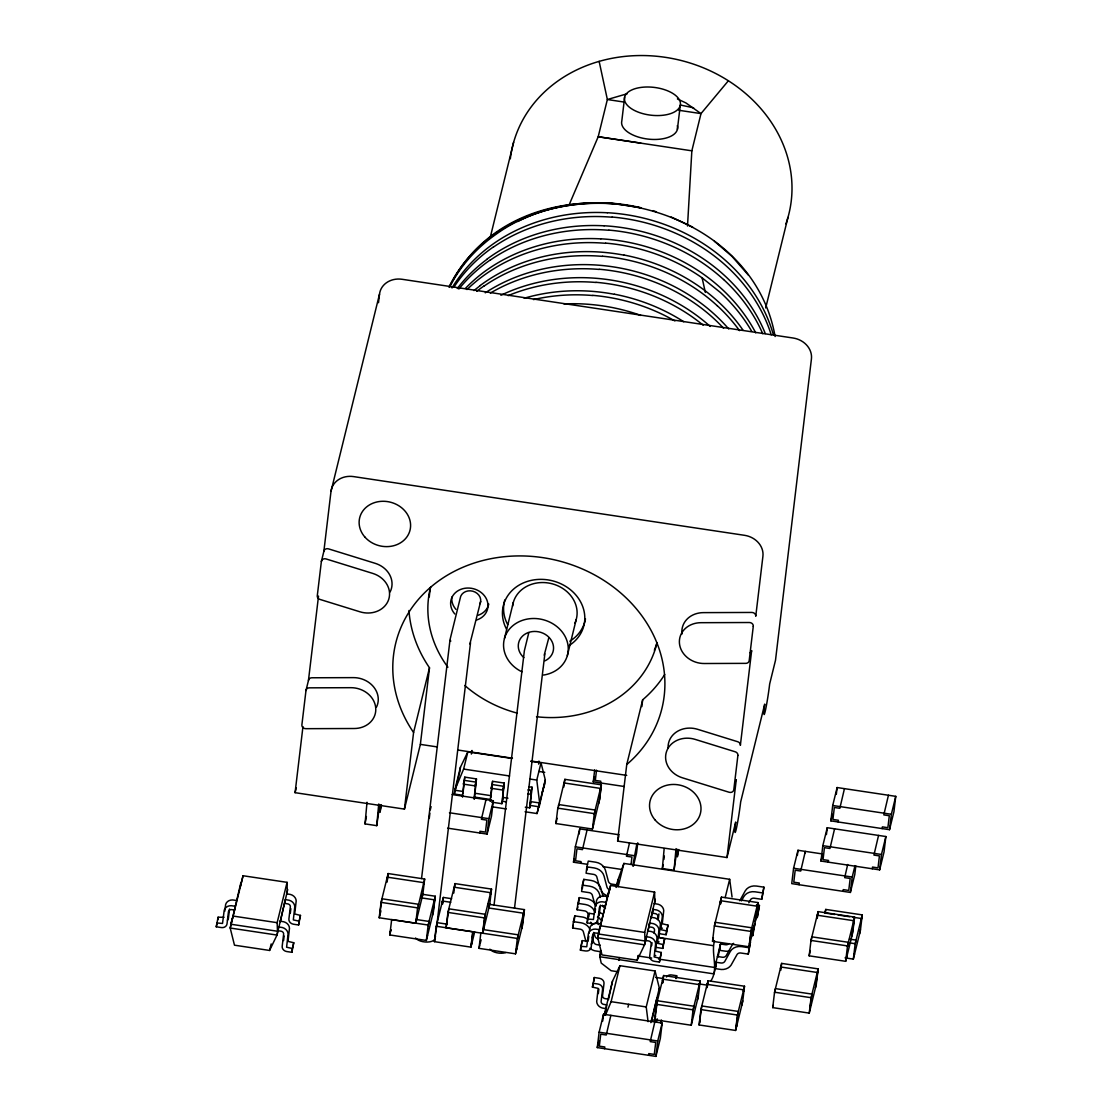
<?xml version="1.0" encoding="UTF-8"?>
<svg xmlns="http://www.w3.org/2000/svg" width="1112" height="1112" viewBox="0 0 1112 1112"><rect width="100%" height="100%" fill="white"/><g stroke="black" fill="none" stroke-linecap="round" stroke-linejoin="round"><path stroke-width="1.5" d="M474.046 798.93L475.797 783.348L475.144 785.892L463.44 784.127L464.747 777.121L476.478 778.928L474.337 798.986M490.142 801.349L491.865 785.725L491.24 788.311L502.944 790.062L503.597 787.518L501.901 803.698L503.055 797.471L507.962 798.207M687.508 226L691.845 150.815L701.005 113.591L728.374 80.773M462.356 796.734L464.079 781.555L463.44 784.127M379.748 804.546L376.732 825.66L365.028 823.895L367.016 802.252M376.732 825.66L378.733 804.004M677.055 849.193L674.039 870.307L662.335 868.555L664.17 848.567M674.039 870.307L676.026 848.651M464.663 779.178L464.774 777.177M492.463 783.348L492.546 781.305L504.25 783.057L502.568 799.292L503.055 797.471M463.148 791.869L463.162 793.148M490.948 796.039L490.948 797.318M216.701 922.96L222.525 923.433L224.221 910.241A7.423 6.422 13.8 0 1 231.185 905.696L235.077 906.224L234.618 910.061L231.685 909.616A2.961 2.571 13.8 0 0 228.46 911.729L227.015 923.863A5.185 4.49 13.8 0 1 221.357 927.561L216.242 926.796L218.105 917.205L224.054 917.317M217.813 919.763L218.105 917.205M224.777 911.256L225.639 904.501A7.423 6.422 13.8 0 1 232.603 899.942L236.495 900.47M229.517 909.018L228.433 918.109A5.185 4.49 13.8 0 1 227.474 920.236M240.456 886.333L243.055 875.742L287.077 882.344L287.271 893.367M305.981 690.524L301.88 724.899A3.697 3.211 13.8 0 0 305.8 728.68L354.255 728.513A23.352 20.224 13.8 0 0 375.731 708.01A23.352 20.224 13.8 0 0 350.975 687.689L309.386 687.841A3.697 3.211 13.8 0 0 305.981 690.524L308.455 680.461L318.518 596.074M321.382 561.435L317.281 595.81A3.697 3.211 13.8 0 0 319.922 599.41L360.024 611.822A23.352 20.224 13.8 0 0 388.672 599.521A23.352 20.224 13.8 0 0 372.742 573.403L326.038 558.933A3.697 3.211 13.8 0 0 321.382 561.435L323.856 551.371L331.001 491.393L379.526 294.082A20.739 17.959 13.8 0 1 402.141 279.293L793.078 338.006A20.739 17.959 13.8 0 1 811.426 358.954L775.509 660.236L769.671 683.963A20.739 1.098 -81.5 0 1 765.07 711.902A20.739 1.098 -81.5 0 1 764.722 704.091L740.675 801.891A20.753 1.098 -81.5 0 1 736.061 829.83A20.753 1.098 -81.5 0 1 735.713 822.018L726.984 857.547L617.619 841.117L626.751 764.528A137.04 118.706 13.8 0 0 630.935 602.718A137.04 118.706 13.8 0 0 447.441 575.154A137.04 118.706 13.8 0 0 413.581 732.502L404.448 809.105L295.083 792.675L302.95 726.678M240.915 882.497L230.198 928.033L234.479 945.186L269.59 950.454L277.013 935.067L278.528 926.921L282.406 927.547A7.423 6.422 13.8 0 1 288.064 933.997L286.604 947.216L292.345 948.494L293.763 942.74L287.994 941.391L289.481 928.242A7.423 6.422 13.8 0 0 283.824 921.792L279.946 921.167M280.307 921.681L285.256 899.594L289.134 900.233A7.423 6.422 13.8 0 1 294.777 906.683L293.318 919.902L299.058 921.167L300.476 915.412L294.708 913.981L296.195 900.928A7.423 6.422 13.8 0 0 290.538 894.479L286.674 893.839M283.588 940.557L284.13 936.012M290.315 913.23L290.857 908.685M278.083 930.758L281.002 931.189A2.961 2.571 13.8 0 1 283.63 934.177L282.184 946.312A5.185 4.49 13.8 0 0 286.771 951.552L291.886 952.317L292.345 948.494M293.763 942.74L291.886 952.317M284.797 903.431L287.716 903.861A2.961 2.571 13.8 0 1 290.343 906.864L288.898 918.985A5.185 4.49 13.8 0 0 293.485 924.225L298.614 924.989L299.058 921.167M300.476 915.412L298.614 924.989M378.497 302.7L379.526 294.082M366.404 816.514L365.028 823.895M380.86 805.352L380.04 812.219L381.472 804.879M379.22 917.775L381.055 902.374L388.13 873.559L424.659 879.036L422.824 894.437L415.735 923.252L379.22 917.775L379.804 915.371M379.637 915.162L381.93 898.774L418.459 904.264L418.251 905.974M380.304 912.466L380.095 914.175L380.916 910.839M387.045 878.869L387.254 877.159L423.769 882.65L423.561 884.36M387.101 881.302L387.504 877.882M387.115 882.108L388.13 873.559M435.265 896.23L433.43 911.618L426.341 940.446L389.825 934.956L391.66 919.554L428.176 925.045L435.265 896.23L421.976 894.229M404.448 809.105L420.364 744.387L429.496 667.798A137.04 118.706 13.8 0 1 408.952 610.516M415.735 923.252L417.57 907.865L381.055 902.374M416.625 919.652L416.819 917.942L416.152 920.639M421.545 878.549L450.04 639.608L460.187 598.325A10.369 8.979 13.8 0 1 472.822 591.209A10.369 8.979 13.8 0 1 480.05 603.663M429.26 818.432L429.871 813.303M421.935 898.037L422.796 893.631M426.341 940.446L428.176 925.045M427.23 936.832L427.425 935.122L426.758 937.833M432.54 915.218L434.834 898.843L434.166 901.54L434.375 899.83L421.1 897.829M474.685 931.898L470.932 947.132L434.417 941.655L436.252 926.254L443.34 897.44L451.639 898.691M436.696 926.31L470.529 642.68M462.634 795.302L454.322 794.051L454.78 790.229L460.437 767.211L467.86 751.823L512.09 758.467M442.507 903.472L442.91 900.053L442.242 902.749L442.451 901.04L450.749 902.291M442.52 904.278L443.34 897.44M460.132 769.768L460.437 767.211M446.107 927.811L447.941 912.424L455.03 883.609L491.546 889.086L489.711 904.487L482.622 933.302L446.107 927.811L448.831 908.824L485.346 914.3L483.053 930.688L483.72 927.992L483.512 929.702M463.329 790.354L464.232 782.765M453.932 888.919L454.141 887.209L490.656 892.686L490.462 894.395L491.129 891.699M453.793 893.061L454.196 889.642M454.627 887.028L455.03 883.609M471.307 754.005L471.669 750.975M471.641 753.491L472.002 750.461M475.144 785.892L476.45 778.886M479.758 832.985L479.953 831.276L485.457 832.096L486.875 820.128L481.385 819.294L486 799.639M470.932 947.132L472.767 931.745L436.252 926.254M472.781 932.551L471.363 944.533L472.03 941.822L471.822 943.532M491.24 788.311L492.574 781.347M491.129 794.524L492.032 786.948M447.622 828.162L487.084 834.083L488.919 818.682L493.339 800.737L452.167 794.552M493.339 800.737L491.49 816.138L487.084 834.083M524.447 909.616L522.612 925.017L515.523 953.832L479.008 948.355L480.843 932.954L517.372 938.445L524.447 909.616L487.932 904.139M482.622 933.302L484.457 917.9L491.546 889.086M502.944 790.062L504.25 783.057M494.034 905.182L524.364 650.77L528.825 632.603M514.508 908.254L544.852 653.842M527.811 793.801L530.744 794.246C534.538 771.061 528.673 813.372 530.855 801.655L539.64 802.961L537.026 813.553L525.072 811.76M525.309 807.215L529.757 807.812L530.855 801.655M515.523 953.832L517.372 938.445M516.413 950.232L516.621 948.522L515.954 951.219M538.611 764.111L538.972 761.081M521.736 928.617L524.03 912.229L523.363 914.94L523.571 913.23L488.71 907.99L489.697 903.681M624.652 97.105L621.803 121.013A28.147 13.983 6.8 0 0 649.894 139.278A28.147 13.983 6.8 0 0 677.319 125.684M530.396 805.477L539.181 806.798L545.297 779.957L541.016 762.804L530.813 761.275M563.784 784.641L563.979 782.931L600.494 788.422L600.299 790.132L600.966 787.435L599.535 799.403L592.46 829.038L555.944 823.547L557.779 808.146L594.294 813.636L601.383 784.822L564.868 779.331L557.793 808.966M558.46 806.256L558.669 804.546L595.184 810.036L594.322 814.443M563.826 787.074L564.868 779.331M587.595 864.33L573.5 862.217L575.335 846.816L579.755 828.871L619.217 834.792M579.143 834L579.755 828.871M585.968 941.503L583.3 931.578A3.906 3.378 13.8 0 0 580.45 929.215L572.624 928.02L573.389 921.639L574.793 915.885L582.229 916.997A11.315 9.799 13.8 0 1 587.553 919.068M580.839 863.315L581.034 861.605L575.543 860.771L576.961 848.803L582.466 849.624L587.08 829.969M574.042 922.265L574.793 915.885M588.79 916.955L587.789 913.313A3.906 3.378 13.8 0 0 584.94 910.95L577.114 909.755L577.879 903.375L579.282 897.62L586.719 898.732A11.315 9.799 13.8 0 1 596.157 905.807M578.532 904L579.282 897.62M624.277 786.504L593.266 781.847L594.698 769.879M603.065 896.411L600.966 888.544A11.315 9.799 13.8 0 0 591.209 880.468L583.786 879.356L582.368 885.11L581.604 891.49L589.429 892.686A3.906 3.378 13.8 0 1 592.293 895.049L594.962 904.973M596.532 770.157L595.309 780.415L600.8 781.236L600.591 782.945M583.786 879.356L582.313 888.613M616.715 884.86L611.795 884.109A3.934 3.405 13.8 0 1 608.389 881.288L605.456 870.279A11.315 9.799 13.8 0 0 595.698 862.203L588.276 861.091L586.858 866.846L586.093 873.226L593.919 874.435A3.906 3.378 13.8 0 1 596.783 876.798L599.451 886.709M592.46 829.038L594.294 813.636M593.349 825.424L593.558 823.714M677.403 129.353L680.252 105.459A28.147 13.983 6.8 0 0 641.457 87.361A28.147 13.983 6.8 0 0 635.647 111.033A28.147 13.983 6.8 0 0 680.252 105.459M646.364 937.458L644.557 944.811L637.134 960.212L602.009 954.93L597.742 937.777L598.798 933.468L595.879 933.024A2.961 2.571 13.8 0 0 592.64 935.136L591.195 947.271A5.185 4.49 13.8 0 1 585.537 950.968L580.422 950.204L580.881 946.368L582.299 940.613L587.692 941.364M582.299 940.613L580.422 950.204M598.659 803.809L598.868 802.099M599.549 800.209L601.383 784.822M605.512 906.141L602.593 905.696A2.961 2.571 13.8 0 0 599.368 907.809L597.908 919.944A5.185 4.49 13.8 0 1 592.265 923.641L587.136 922.877L587.595 919.04L589.012 913.286L594.322 914.064M589.012 913.286L587.136 922.877M588.234 940.724L588.776 936.179M589.138 933.149L589.819 927.908A7.423 6.422 13.8 0 1 596.783 923.349L600.675 923.877M595.142 911.896L595.504 908.865M595.865 905.821L596.546 900.581A7.423 6.422 13.8 0 1 603.496 896.022L607.388 896.564M593.697 932.426L592.613 941.516A5.185 4.49 13.8 0 1 592.015 943.171M600.41 905.098L599.326 914.189A5.185 4.49 13.8 0 1 597.45 917.122M592.877 983.272L597.992 984.037A5.185 4.49 13.8 0 1 602.579 989.277L601.133 1001.412A2.961 2.571 13.8 0 0 603.76 1004.4L606.693 1004.845L606.235 1008.667L602.356 1008.042A7.423 6.422 13.8 0 1 596.699 1001.592L598.159 988.373L592.418 987.108L594.294 977.517L599.41 978.296A5.185 4.49 13.8 0 1 603.997 983.522L602.551 995.657A2.961 2.571 13.8 0 0 605.178 998.645L608.097 999.09M598.951 932.19L599.257 929.632L595.365 929.104A7.423 6.422 13.8 0 0 588.401 933.649L586.747 946.771L580.881 946.368M593.836 981.354L594.294 977.517M605.665 904.862L605.97 902.318L602.092 901.776A7.423 6.422 13.8 0 0 595.128 906.336L593.433 919.513L587.595 919.04M600.605 950.357L599.841 956.751L601.217 963.089L611.113 970.72L617.966 971.749M608 896.077L610.599 885.486L654.607 892.088L654.815 903.111M598.325 993.6L598.868 989.054M597.283 1047.587L599.118 1032.2L603.524 1014.255L662.168 1023.054L660.333 1038.455L655.913 1056.4L597.283 1047.587L598.881 1041.068M617.174 886.278L617.938 879.898L623.888 863.426L729.667 879.3L732.057 897.036M602.718 1021.094L603.524 1014.255M641.86 706.62L642.667 699.809A137.04 118.706 13.8 0 0 664.74 674.47M604.608 1048.699L604.817 1046.99L599.312 1046.156L600.744 1034.188L606.235 1035.008L610.863 1015.353M658.888 991.973L659.346 988.137L655.065 970.984L619.954 965.716L612.517 981.118L608.445 999.646M631.13 863.899L631.936 857.06L626.445 856.226L629.462 843.104M632.756 865.887L636.787 844.203M637.774 842.813L636.55 853.071L633.34 866.123M651.674 945.756L652.035 942.726M654.162 933.302L654.523 930.271A2.961 2.571 13.8 0 0 651.91 927.269L648.977 926.838L649.436 923.002L653.314 923.641A7.423 6.422 13.8 0 1 658.957 930.091L657.498 943.31L663.238 944.574L664.656 938.82L658.888 937.388L660.375 924.336A7.423 6.422 13.8 0 0 654.732 917.886L650.854 917.247M663.92 859.451L664.323 856.018M657.526 919.638L657.887 916.608A2.961 2.571 13.8 0 0 655.26 913.619L652.341 913.174L652.8 909.338L656.678 909.977A7.423 6.422 13.8 0 1 662.321 916.427L660.862 929.646L666.602 930.911L668.02 925.156L662.252 923.724L663.739 910.672A7.423 6.422 13.8 0 0 658.082 904.223L654.203 903.597M658.401 918.429L658.943 913.883M659.889 958.238L654.148 956.973L655.607 943.74A7.423 6.422 13.8 0 0 649.95 937.291L646.072 936.665L645.613 940.502L648.546 940.933A2.961 2.571 13.8 0 1 651.159 943.935L649.714 956.056A5.185 4.49 13.8 0 0 654.315 961.296L659.43 962.061L661.306 952.484L655.538 951.135L657.011 938A7.423 6.422 13.8 0 0 651.368 931.55L647.49 930.911M648.588 1055.302L648.782 1053.592L654.287 1054.412L655.719 1042.444L650.214 1041.61L654.829 1021.956M661.306 952.484L659.43 962.061M656.872 998.215L651.924 1020.288M655.746 946.993A5.185 4.49 13.8 0 0 657.665 947.632L662.794 948.397L663.238 944.574M654.704 1019.746L656.539 1004.358L663.628 975.53L700.157 981.02L698.308 996.421L691.233 1025.236L654.704 1019.746L655.593 1016.146M655.135 1017.132L657.428 1000.758L693.944 1006.235L693.082 1010.655M664.656 938.82L662.794 948.397M659.11 933.329A5.185 4.49 13.8 0 0 661.028 933.969L666.144 934.733L666.602 930.911M656.483 1022.345L656.844 1019.315M668.02 925.156L666.144 934.733M678.153 849.999L677.333 856.865L678.779 849.526M662.599 983.286L663.211 978.143L662.543 980.853L662.752 979.144L699.267 984.62L699.059 986.33L699.726 983.633M662.822 982.382L663.628 975.53M655.913 1056.4L657.748 1040.999L662.168 1023.054M660.862 1023.123L661.223 1020.093M676.36 978.282L676.652 975.724L671.537 974.96A5.185 4.49 13.8 0 0 666.477 977.003M691.233 1025.236L693.068 1009.835L700.157 981.02M692.109 1021.636L692.317 1019.926L691.65 1022.623M697.433 1000.022L698.294 995.601M699.087 1024.958L700.921 1009.571L708.01 980.742L744.526 986.233L742.691 1001.634L735.602 1030.449L699.087 1024.958L699.976 1021.358M699.517 1022.345L701.811 1005.957L738.326 1011.447L736.033 1027.835L736.7 1025.139L736.491 1026.849M707.176 986.775L707.579 983.356L706.926 986.066L707.121 984.356L743.65 989.833L743.442 991.543L744.109 988.846M712.528 941.322L714.363 925.921L721.452 897.106L757.981 902.583L756.132 917.984L749.057 946.798L712.528 941.322L713.417 937.708M707.19 987.595L708.01 980.742M715.044 924.03L715.252 922.321L751.768 927.797L749.474 944.185L750.141 941.489L749.933 943.198M720.618 903.139L721.035 899.719L720.367 902.416L720.576 900.706L757.091 906.197L756.883 907.906L757.55 905.196L755.256 921.584M720.645 903.945L721.452 897.106M726.984 857.547L736.269 779.693A3.697 3.211 13.8 0 1 736.005 780.582M715.183 968.927L715.947 962.533M735.602 1030.449L737.437 1015.047L744.526 986.233M741.815 1005.234L742.677 1000.814M749.057 946.798L750.892 931.411L757.981 902.583M748.265 954.096L750.447 941.961L748.265 954.096L740.439 952.956A3.906 3.378 13.8 0 0 737.117 954.388L731.001 965.285A11.356 9.827 13.8 0 1 721.341 969.497L715.252 968.635L716.017 962.255L720.937 962.992A3.934 3.405 13.8 0 0 724.885 961.268L730.292 951.497A11.315 9.799 13.8 0 1 741.593 946.604L749.029 947.716M759.427 905.432L757.244 917.567L759.427 905.432L756.452 904.987M748.779 902.805L750.6 899.594A3.906 3.378 13.8 0 1 753.908 898.162L761.734 899.302L763.916 887.167L756.48 886.056A11.315 9.799 13.8 0 0 745.179 890.962L739.772 900.72M763.916 887.167L761.734 899.302M772.715 1007.611L774.55 992.21L781.639 963.395L818.154 968.886L816.319 984.273L809.244 1013.101L772.715 1007.611L773.313 1005.206M780.819 970.234L781.639 963.395M822.241 853.919L797.985 850.277L793.579 868.236L791.744 883.623L850.374 892.436L854.794 874.491L855.809 865.928M797.373 855.42L797.985 850.277M799.069 884.721L799.278 883.011L793.773 882.191L795.205 870.209L800.709 871.043L805.324 851.389L805.116 853.099M809.161 955.833L810.995 940.432L818.084 911.618L854.6 917.094L852.765 932.495L845.676 961.31L809.161 955.833L810.245 950.51M820.99 861.063L822.824 845.662L827.245 827.717L885.875 836.53L884.04 851.917L879.634 869.876L820.99 861.063L822.199 856.17M826.424 834.57L827.245 827.717M817.264 918.456L818.084 911.618M830.872 820.878L832.707 805.491L837.127 787.546L895.758 796.345L893.923 811.746L889.517 829.691L830.872 820.878L832.485 814.359M809.244 1013.101L811.079 997.7L818.154 968.886M810.12 1009.487L810.328 1007.778L809.661 1010.488L811.955 994.1L775.439 988.61L774.577 993.03M836.307 794.385L837.127 787.546M828.329 862.161L828.523 860.452L823.033 859.632L824.451 847.65L829.955 848.484L834.57 828.815M815.443 987.887L817.737 971.499L817.07 974.195L817.278 972.486L780.749 966.995L780.554 968.705L781.222 966.008M825.34 912.841L825.743 909.421L862.259 914.898L860.424 930.299L853.335 959.114L845.037 957.863M838.198 821.99L838.406 820.281L832.916 819.447L834.334 807.479L839.838 808.299L844.453 788.644M843.049 891.337L843.257 889.614L848.748 890.448L850.18 878.466L844.675 877.646L847.692 864.51M850.374 892.436L852.209 877.034L855.017 865.609M845.676 961.31L847.511 945.923L854.6 917.094M846.566 957.71L846.76 956L846.107 958.697M851.875 936.096L854.169 919.707L853.502 922.418L853.71 920.694L817.195 915.218L816.986 916.927L817.654 914.231M853.335 959.114L855.17 943.713L862.259 914.898M854.224 955.514L854.433 953.804L853.766 956.501M859.548 933.899L860.41 929.493M872.294 868.764L872.503 867.054L878.007 867.888L879.425 855.906L873.935 855.086L878.549 835.432M882.177 828.593L882.386 826.883L887.876 827.703L889.308 815.735L883.818 814.901L888.432 795.247M879.634 869.876L881.468 854.475L885.875 836.53M889.517 829.691L891.351 814.29L895.758 796.345M216.242 926.796L217.299 922.473M243.055 875.742L230.198 928.033L277.013 935.067L287.73 889.53M295.083 792.675L296.265 787.838M269.59 950.454L271.189 943.921M277.152 922.682L233.131 916.066L230.657 924.211L277.472 931.231L277.152 922.682L287.077 882.344M490.142 237.801L513.619 142.294M413.581 732.502L429.496 667.798M390.242 932.342L390.91 929.646L389.825 934.956M480.676 601.411L469.876 644.001M430.288 809.883L431.081 806.617M417.584 908.671L424.659 879.036M454.322 794.051L459.979 771.047M463.092 791.466L454.78 790.229L463.621 769.073L467.86 751.823M428.19 925.851L429.065 921.445L415.777 919.443M462.731 796.887L463.092 795.372M504.487 638.371L513.327 602.412M436.933 924.364L434.834 939.042L435.501 936.346M434.417 941.655L435.306 938.055M490.517 801.057L490.892 799.542L474.268 797.054M548.828 637.746L544.199 655.163M479.008 948.355L479.897 944.741M480.301 943.087L481.121 939.765M530.744 794.246L531.369 791.661L529.701 807.868M567.342 655.593L576.183 619.648M539.64 802.961L536.776 780.068L541.016 762.804M537.026 813.553L545.297 779.957M517.386 939.251L518.248 934.831L483.386 929.604M556.375 820.934L557.029 818.237M555.944 823.547L556.528 821.142M573.5 862.217L574.306 858.951M593.266 781.847L594.475 776.954M572.624 928.02L573.333 925.142M577.114 909.755L577.823 906.878M586.802 870.348L587.511 867.471M626.751 764.528L642.667 699.809M617.619 841.117L618.842 836.141M608.445 892.241L597.742 937.777L644.557 944.811L655.274 899.274M654.607 892.088L644.696 932.426L645.016 940.988L598.2 933.955L610.599 885.486M616.076 887.446L617.938 879.898M592.418 987.108L593.127 984.231M618.175 886.653L623.888 863.426M765.695 307.941L787.949 217.465M604.08 1015.464L612.517 981.118M604.678 1014.992L606.235 1008.667M618.87 960.448L619.565 957.571M605.428 1015.27L611.113 1001.676L619.954 965.716M637.134 960.212L638.33 955.305M627.96 1007.18L628.669 1004.303M662.335 868.555L663.294 864.594M647.851 931.383L649.686 923.961M651.201 917.817L652.8 911.284M648.06 1021.664L646.225 1006.944L655.065 970.984M650.854 1022.651L659.346 988.137M675.957 978.602L676.652 975.724M710.749 981.076C719.116 968.83 710.624 953.818 714.571 940.696M725.177 897.565L729.667 879.3M715.892 966.05L713.96 973.89L599.841 956.751L601.064 951.789L594.99 950.829A11.356 9.827 13.8 0 1 589.86 948.272M718.143 956.918L720.437 944.269L714.724 967.496L658.512 959.058M811.009 941.238L811.871 936.832L848.4 942.309L847.525 946.729M825.743 909.421L824.854 913.021L834.82 914.509M855.197 944.533L856.059 940.113L849.429 939.126M861.842 917.511L861.174 920.222L861.383 918.498L853.071 917.261M542.35 791.925L544.838 783.793M568.955 205.261L598.2 136.748L607.36 99.524L599.146 61.368M449.262 287.355C515.537 150.676 749.21 189.387 775.106 336.533M449.109 286.771C483.15 217.841 569.413 190.43 641.137 207.833L612.754 203.371C571.999 201.05 529.743 209.959 496.272 234.132A173.458 152.288 13 0 0 449.665 286.938M741.44 900.901L743.761 896.717A11.315 9.799 13.8 0 1 755.062 891.81L762.498 892.922M517.705 221.524C547.716 206.165 581.451 201.522 614.825 203.871M627.321 93.714L607.36 99.524L624.388 102.109M640.832 143.114L598.2 136.748L691.845 150.815M678.862 110.283L700.991 113.605L685.882 102.916L677.416 98.954M832.707 805.491L891.351 814.29M420.364 744.387L437.405 746.944M457.88 750.03L512.451 758.217M531.202 761.039L626.709 775.384M538.889 771.436L544.741 772.312M463.621 769.073L509.546 775.981M529.965 779.039L536.776 780.068M528.7 786.726L532.05 787.226M463.885 780.304L475.602 782.056M491.685 784.474L503.388 786.24M527.852 789.909L531.188 790.41M474.727 793.217L491.351 795.719M822.824 845.662L881.468 854.475M502.596 801.307L505.821 801.794M491.657 802.155L501.901 803.698M492.588 806.881L506.266 808.938M449.457 812.761L488.919 818.682M793.579 868.236L852.209 877.034M575.335 846.816L633.979 855.628M602.815 866.609L621.427 869.403M586.858 866.846L594.294 867.958A11.315 9.799 13.8 0 1 604.052 876.034L606.971 887.042A3.934 3.405 13.8 0 0 609.974 889.795M838.142 915.009L849.763 916.761M582.368 885.11L589.805 886.222A11.315 9.799 13.8 0 1 599.563 894.284L600.397 897.44M848.539 942.726L855.17 943.713M577.879 903.375L585.301 904.487A11.315 9.799 13.8 0 1 595.059 912.549M714.363 925.921L750.892 931.411M810.995 940.432L847.511 945.923M573.389 921.639L580.812 922.751A11.315 9.799 13.8 0 1 589.805 928.867M600.675 925.809L644.696 932.426M658.749 937.472L713.348 945.673M447.941 912.424L484.457 917.9M717.435 956.501L722.355 957.237A3.934 3.405 13.8 0 0 726.289 955.514L731.71 945.756A11.315 9.799 13.8 0 1 733.642 943.365M600.188 945.158L596.908 944.658A3.934 3.405 13.8 0 1 593.502 941.836L592.251 937.11M437.141 922.654L447.093 924.155M638.079 955.986L651.702 958.03M774.55 992.21L811.079 997.7M655.677 977.406L662.543 978.449M698.531 983.856L707.107 985.135M700.921 1009.571L737.437 1015.047M656.539 1004.358L693.068 1009.835M611.113 1001.676L646.225 1006.944M651.562 1019.787L654.481 1020.218A2.961 2.571 13.8 0 0 657.373 1019.051M599.118 1032.2L657.748 1040.999M680.335 105.001L693.624 107.836M652.952 210.641L656.372 211.822M671.175 217.021L692.693 227.168M605.706 243.111A173.458 149.578 11.1 0 1 702.089 277.819L720.437 292.525A173.444 148.257 12.5 0 1 751.684 331.279M714.418 241.221L731.946 256.316L748.32 275.053M450.235 640.331L450.805 641.137M599.868 888.279L600.132 889.113M597.158 920.43L597.992 923.572A3.934 3.405 13.8 0 0 598.451 924.572M594.086 932.94L594.92 936.082A3.934 3.405 13.8 0 0 598.312 938.903M702.103 277.791L705.342 292.4M661.668 1020.385A7.423 6.422 13.8 0 1 661.265 1021.136M510.325 158.794A142.225 123.196 13.8 0 1 678.737 59.909A142.225 123.196 13.8 0 1 785.906 223.887M454.794 613.963A18.821 16.291 13.8 0 1 458.839 590.263A18.821 16.291 13.8 0 1 485.624 597.464A18.821 16.291 13.8 0 1 476.909 619.912M488.78 604.052A18.821 16.291 13.8 0 1 478.049 615.311M455.92 609.362A18.821 16.291 13.8 0 1 451.847 597.074M506.544 629.225A41.478 35.931 13.8 0 1 523.21 582.994A41.478 35.931 13.8 0 1 577.934 597.63A41.478 35.931 13.8 0 1 568.677 645.822M585.482 618.828A41.478 35.931 13.8 0 1 569.817 641.221M507.684 624.624A41.478 35.931 13.8 0 1 504.778 599.993M656.705 644.07A116.607 100.997 13.8 0 1 536.498 716.74M517.247 713.126A116.607 100.997 13.8 0 1 464.816 685.506M447.914 667.242A116.607 100.997 13.8 0 1 430.539 587.205A116.607 100.997 13.8 0 0 429.288 596.963M656.983 642.583A116.607 100.997 13.8 0 1 654.342 650.242M682.003 634.021A23.352 20.224 13.8 0 1 703.382 612.629L751.837 612.448A3.697 3.211 13.8 0 1 755.757 616.229L762.915 556.264A20.739 17.959 13.8 0 0 744.553 535.317L353.616 476.603A20.739 17.959 13.8 0 0 331.001 491.393M668.09 747.889A23.352 20.224 13.8 0 1 697.627 729.305L737.715 741.732A3.697 3.211 13.8 0 1 740.37 745.332L751.656 650.603A3.697 3.211 13.8 0 1 751.406 651.465M592.863 295.361A173.458 149.481 11.1 0 1 674.914 320.965M614.436 294.207A173.458 149.55 11.1 0 1 683.769 321.743M524.141 298.238A173.458 151.121 11.2 0 1 614.408 294.319M533.51 299.587A173.444 150.926 11.1 0 1 592.849 295.528M640.943 315.447A173.444 149.467 11.1 0 0 593.738 304.771A173.458 151.232 11.2 0 0 563.965 303.951M771.214 334.781A173.444 148.257 12.5 0 0 726.803 266.463A173.458 149.481 11.1 0 0 612.114 217.048M773.327 334.587A173.444 148.257 12.5 0 0 741.607 276.735A173.444 149.55 11.1 0 0 607.305 212.712M493.464 247.072A173.444 150.926 11.1 0 1 612.114 217.229M607.291 212.767A173.458 151.107 11.2 0 0 489.933 246.294A173.444 152.108 12.5 0 0 452 287.966M454.182 286.743A173.444 152.288 13 0 1 493.367 246.975M765.292 333.544A173.444 148.257 12.5 0 0 738.41 289.787A173.444 149.55 11.1 0 0 604.094 225.764M723.606 279.515A173.444 148.257 12.5 0 1 762.707 333.683M608.917 230.101A173.458 149.481 11.1 0 1 723.564 279.543M490.253 260.125A173.444 150.926 11.1 0 1 608.903 230.281M486.722 259.346A173.458 151.107 11.2 0 1 604.094 225.819M458.853 289.037A173.444 152.288 13 0 1 490.156 260.027M457.296 288.522A173.444 152.108 12.5 0 1 486.806 259.443M755.729 332.863A173.444 148.257 12.5 0 0 735.199 302.839A173.444 149.55 11.1 0 0 600.883 238.816M605.692 243.32A173.444 150.926 11.1 0 0 487.042 273.177A173.444 152.288 13 0 0 467.012 289.551M600.883 238.871A173.458 151.107 11.2 0 0 483.512 272.398A173.444 152.108 12.5 0 0 465.316 288.522M717.184 305.619A173.444 148.257 12.5 0 1 739.549 330.653M742.941 330.069A173.444 148.257 12.5 0 0 731.988 315.891A173.458 149.564 11.1 0 0 624.068 255.051M602.495 256.205A173.458 149.481 11.1 0 1 717.157 305.647M480.301 285.45A173.458 151.107 11.2 0 1 624.04 255.176M483.831 286.229A173.444 150.926 11.1 0 1 602.482 256.372M476.742 291.288A173.444 152.288 13 0 1 483.748 286.131M473.976 290.579A173.444 152.108 12.5 0 1 480.384 285.548M723.606 328.262A173.444 148.257 12.5 0 0 713.973 318.671A173.458 149.481 11.1 0 0 599.285 269.257M728.721 328.971A173.444 149.55 11.1 0 0 594.461 264.92A173.458 151.121 11.2 0 0 485.249 292.817M490.35 293.068A173.444 150.912 11.1 0 1 599.271 269.438M710.22 326.441A173.444 149.55 11.1 0 0 591.25 277.958A173.458 151.121 11.2 0 0 500.914 295.278M596.074 282.309A173.458 149.481 11.1 0 1 703.159 325.177M508.142 295.639A173.444 150.912 11.1 0 1 596.06 282.476M390.131 591.904A23.352 20.224 13.8 0 0 375.23 563.339L328.513 548.869A3.697 3.211 13.8 0 0 323.856 551.371M308.455 680.461A3.697 3.211 13.8 0 1 311.86 677.778L353.449 677.625A23.352 20.224 13.8 0 1 376.551 706.996M750.906 652.216A3.697 3.211 13.8 0 1 750.169 652.8M505.71 952.623A10.369 5.157 6.8 0 1 489.864 949.161M434.597 939.598A10.369 5.157 6.8 0 1 425.132 942.003A10.369 5.157 6.8 0 1 415.54 938M523.877 657.623A17.778 15.401 13.8 0 1 524.169 634.716A17.778 15.401 13.8 0 1 550.12 638.608A17.778 15.401 13.8 0 1 545.033 660.792M512.562 606.193A32.595 28.231 13.8 0 1 552.455 583.87A32.595 28.231 13.8 0 1 574.848 623.262M521.973 671.829A32.595 28.231 13.8 0 1 512.034 626.39A32.595 28.231 13.8 0 1 563.77 634.16A32.595 28.231 13.8 0 1 543.532 675.067M730.334 950.677A11.356 9.827 13.8 0 1 725.83 951.233L719.742 950.371L720.506 943.991L725.427 944.727A3.934 3.405 13.8 0 0 728.958 943.588M607.347 895.716A11.356 9.827 13.8 0 1 601.119 891.018M605.484 908.059A3.934 3.405 13.8 0 1 602.482 905.307M602.857 913.967A11.356 9.827 13.8 0 1 598.854 911.743M602.023 920.458A3.934 3.405 13.8 0 1 599.41 917.817M590.68 922.196A11.315 9.799 13.8 0 1 591.987 925.073M662.446 928.214A5.185 4.49 13.8 0 1 661.779 928.075M655.719 955.542A5.185 4.49 13.8 0 1 655.065 955.403M659.082 941.878A5.185 4.49 13.8 0 1 658.415 941.739M591.653 943.643A5.185 4.49 13.8 0 1 591.223 944.074M737.895 755.395L733.795 789.756A3.697 3.211 13.8 0 1 729.124 792.258L682.42 777.802A23.352 20.224 13.8 0 1 666.491 751.684A23.352 20.224 13.8 0 1 695.153 739.383L735.24 751.795A3.697 3.211 13.8 0 1 737.895 755.395M753.283 626.306L749.182 660.667A3.697 3.211 13.8 0 1 745.791 663.364L704.202 663.516A23.352 20.224 13.8 0 1 679.432 643.181A23.352 20.224 13.8 0 1 700.907 622.692L749.363 622.511A3.697 3.211 13.8 0 1 753.283 626.306M753.519 929.451L752.754 935.831L754.937 923.697L753.519 929.451M655.274 820.197A25.923 22.462 13.8 0 0 699.309 816.611A25.923 22.462 13.8 0 0 671.203 784.544A25.923 22.462 13.8 0 0 655.274 820.197M364.861 537.026A25.923 22.462 13.8 0 0 408.896 533.454A25.923 22.462 13.8 0 0 380.804 501.373A25.923 22.462 13.8 0 0 364.861 537.026"/></g></svg>
